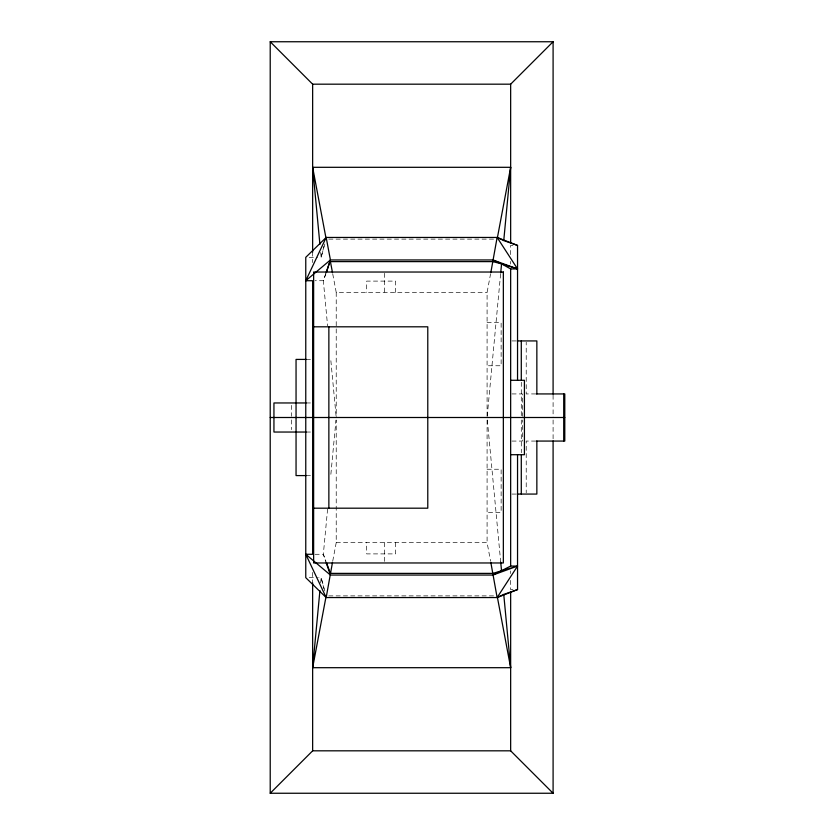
<?xml version="1.0" encoding="UTF-8"?>
<svg xmlns="http://www.w3.org/2000/svg" width="835" height="835" viewBox="0 0 835 835"><rect width="100%" height="100%" fill="white"/><g stroke="black" fill="none" stroke-linecap="round" stroke-linejoin="round"><path stroke-width="0.63" stroke-dasharray="4.17 3.13" d="M320.65 582.82L321.131 577.674L318.709 577.674M327.591 509.12L323.333 554.283L325.838 561.611M330.869 474.28L335.983 420.078M487.212 416.206L500.708 272.899M332.737 561.068L336.223 542.604L336.223 420.109M487.087 416.195L487.087 292.396L490.562 273.932M323.97 246.148L321.131 257.326L318.709 257.326M324.836 243.966L321.131 257.326L320.65 252.18M325.838 273.389L323.333 280.717L327.591 325.88M325.994 273.556L323.333 280.717L315.025 280.717M328.771 239.113L494.539 239.113M512.951 245.427L510.655 245.427L510.655 254.915M309.211 257.326L317.498 257.326M332.737 273.932L336.223 292.396L487.087 292.396M487.087 322.623L501.136 322.623L501.136 365.761L487.087 365.761M511.959 340.93L515.842 340.93M306.268 359.415L311.371 359.415M511.959 393.932L522.355 393.932L522.355 416.258M535.673 393.932L526.217 393.932L526.217 342.225M306.268 402.961L311.403 402.961M306.268 432.039L311.403 432.039M511.959 441.068L522.355 441.068L522.355 419.984M535.673 441.068L526.217 441.068L526.217 492.775M487.087 469.239L501.136 469.239L501.136 512.377L487.087 512.377M306.268 475.585L311.371 475.585M511.959 494.07L515.842 494.07M336.223 542.604L487.087 542.604L490.562 561.068M315.025 554.283L323.333 554.283L325.994 561.444M309.211 577.674L317.498 577.674M512.951 589.573L510.655 589.573L510.655 580.085M328.771 595.887L494.539 595.887M324.836 591.034L321.131 577.674L323.97 588.852M487.327 420.078L500.708 562.101M330.869 360.72L336.098 416.206M553.094 395.164L553.094 417.5M553.094 419.984L553.094 439.836M521.29 382.294L521.29 416.258M521.29 419.984L521.29 452.706M510.655 261.428L510.655 264.037M510.655 570.963L510.655 573.572M487.087 420.109L487.087 542.604M395.539 292.396L395.539 281.103L366.69 281.103L366.69 292.396M395.539 542.604L395.539 553.897L366.69 553.897L366.69 542.604M384.653 273.306L384.653 292.396M384.653 542.604L384.653 561.694M336.223 292.396L336.223 417.5M312.645 252.024L312.645 262.534M312.645 572.466L312.645 582.976M291.436 405.382L291.436 416.289M291.436 419.921L291.436 429.618"/><path stroke-width="1.25" d="M517.543 454.71L517.543 589.573L503.755 594.436L510.655 667.697L312.645 667.697L319.92 590.543M500.708 272.899L501.564 263.86L492.89 259.956L330.42 259.956L305.767 280.717L312.645 280.717L312.645 554.283L305.767 554.283L326.182 597.547L497.128 597.547L517.543 589.573M517.543 380.29L517.543 245.427L503.755 240.563L510.655 167.303L312.645 167.303L319.92 244.457M312.645 667.697L325.942 597.15M332.507 562.299L326.182 597.547L305.767 577.674L305.767 257.326L326.182 237.453L497.128 237.453L517.543 245.427M490.803 272.701L497.128 237.453L503.755 240.563M497.368 237.85L510.655 167.303M326.255 272.168L330.42 259.956L326.182 237.453L305.767 280.717M326.433 272.356L330.42 259.956M490.803 562.299L497.128 597.547L517.543 566.078L510.655 566.078L492.89 575.044L330.42 575.044L305.767 554.283M270.216 41.75L312.645 84.178L510.655 84.178L553.094 41.75L270.216 41.75L270.216 793.25L553.094 793.25L553.094 440.984M270.216 793.25L312.645 750.822L510.655 750.822L553.094 793.25M497.128 597.547L503.755 594.436M492.89 575.044L517.543 566.078L492.89 573.384L330.42 573.384L326.433 562.644M332.507 272.701L330.42 261.616L492.89 261.616L501.564 263.86L510.655 268.922L517.543 268.922L497.128 237.453M313.636 326.809L427.781 326.809L427.781 508.191L313.636 508.191M517.147 340.93L536.853 340.93L536.853 393.932M306.268 359.415L296.049 359.415L296.049 475.585L306.268 475.585M510.655 380.29L524.422 380.29L524.422 454.71L510.655 454.71M536.456 393.932L564.784 393.932L564.784 441.068L536.456 441.068M306.268 402.961L273.943 402.961L273.943 432.039L306.268 432.039M270.216 417.5L312.645 417.5M313.636 417.5L564.784 417.5M517.147 494.07L536.853 494.07L536.853 441.068M501.564 263.86L517.543 268.922L492.89 259.956M326.255 562.832L330.42 575.044M497.368 597.15L510.655 667.697M312.645 167.303L325.942 237.85M500.708 562.101L501.564 571.14M563.719 393.932L563.719 441.068M553.094 41.75L553.094 394.099M521.29 340.93L521.29 379.706M521.29 455.294L521.29 494.07M510.655 84.178L510.655 243.183M510.655 268.922L510.655 566.078M510.655 591.817L510.655 750.822M328.865 326.809L328.865 508.191M312.645 84.178L312.645 252.18M312.645 582.82L312.645 750.822M503.348 272.033L313.636 272.033L313.636 562.967L503.348 562.967L503.348 272.033"/></g></svg>
